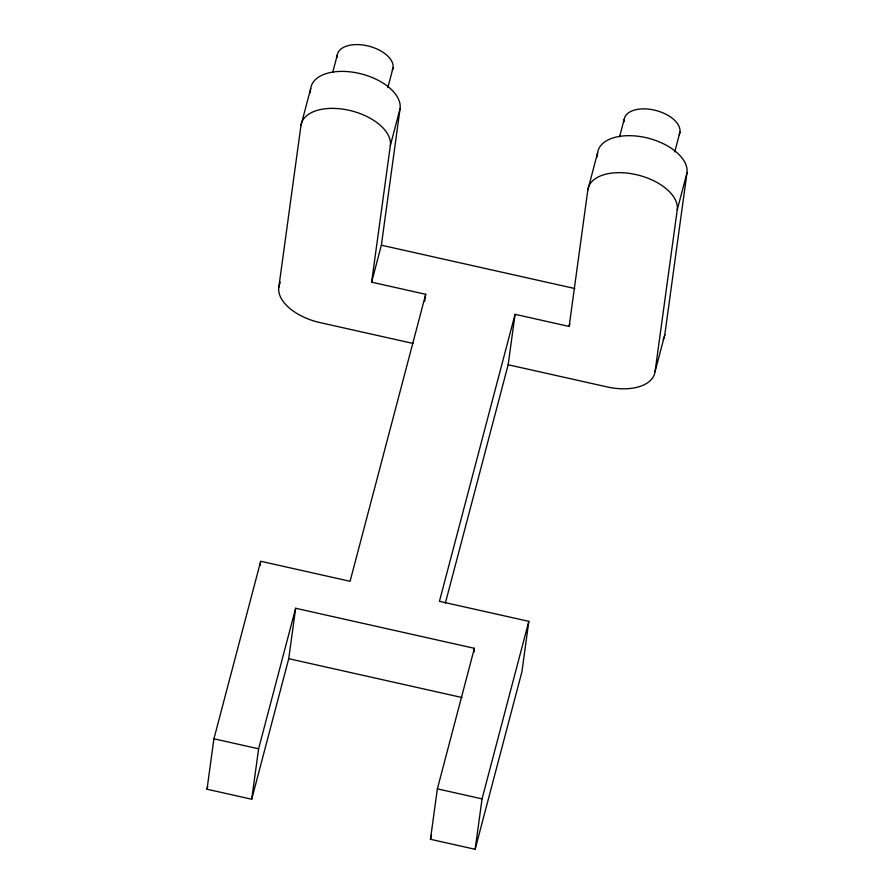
<?xml version="1.0" encoding="UTF-8"?>
<svg xmlns="http://www.w3.org/2000/svg" width="894" height="894" viewBox="0 0 894 894"><rect width="100%" height="100%" fill="white"/><g stroke="black" fill="none" stroke-linecap="round" stroke-linejoin="round"><path stroke-width="1.34" d="M473.831 652.408L474.39 648.318L295.646 608.266L288.74 658.688L251.706 799.236L207.017 789.223L213.923 738.79L260.702 561.264L350.079 581.29L425.7 294.294L371.625 282.18L390.343 145.521L400.087 108.543A45.862 25.323 14.8 0 0 358.852 73.308A45.862 25.323 14.8 0 0 310.71 88.517L300.965 125.495L278.794 287.365A45.862 25.323 14.8 0 0 320.03 322.6L413.374 343.519M310.151 92.663L310.71 88.517M260.143 565.354L260.512 562.628M251.706 799.236L258.612 748.803L295.646 608.266M371.625 282.18L381.369 245.202L400.087 108.543M424.762 301.11L425.7 294.294M569.836 323.796L569.143 326.444L515.067 314.33L439.446 601.327L528.823 621.352L521.917 671.774L475.139 849.3L430.461 839.287L437.367 788.854L474.39 648.318M445.324 603.238L508.161 364.752L515.067 314.33M475.139 849.3L482.056 798.867L528.823 621.352M569.143 326.444L587.861 189.785L597.605 152.796A45.862 25.323 14.8 0 1 645.747 137.598A45.862 25.323 14.8 0 1 686.983 172.821L664.801 334.702L655.056 371.68A45.862 25.323 14.8 0 1 606.925 386.878L508.161 364.752M597.036 156.942L597.605 152.796M655.056 371.68L677.239 209.811L686.983 172.821M332.691 72.459L337.217 55.283M278.794 287.365L280.191 282.091M387.851 87.612L393.081 67.799M207.017 789.223L207.732 786.53M430.461 839.287L431.511 835.275M619.587 136.737L624.113 119.572M674.746 151.902L679.965 132.088M381.369 245.202L574.797 288.538M288.74 658.688L462.064 697.532M213.923 738.79L258.612 748.803M437.367 788.854L482.056 798.867M664.801 334.702A45.862 25.323 14.8 0 1 663.102 339.731M300.965 125.495A45.862 25.323 14.8 0 1 349.107 110.297A45.862 25.323 14.8 0 1 390.343 145.521M587.861 189.785A45.862 25.323 14.8 0 1 636.003 174.587A45.862 25.323 14.8 0 1 677.239 209.811M624.068 121.685A28.664 15.824 14.8 0 1 654.81 110.208A28.664 15.824 14.8 0 1 679.161 134.737M337.172 57.395A28.664 15.824 14.8 0 1 367.915 45.929A28.664 15.824 14.8 0 1 392.276 70.447"/></g></svg>
